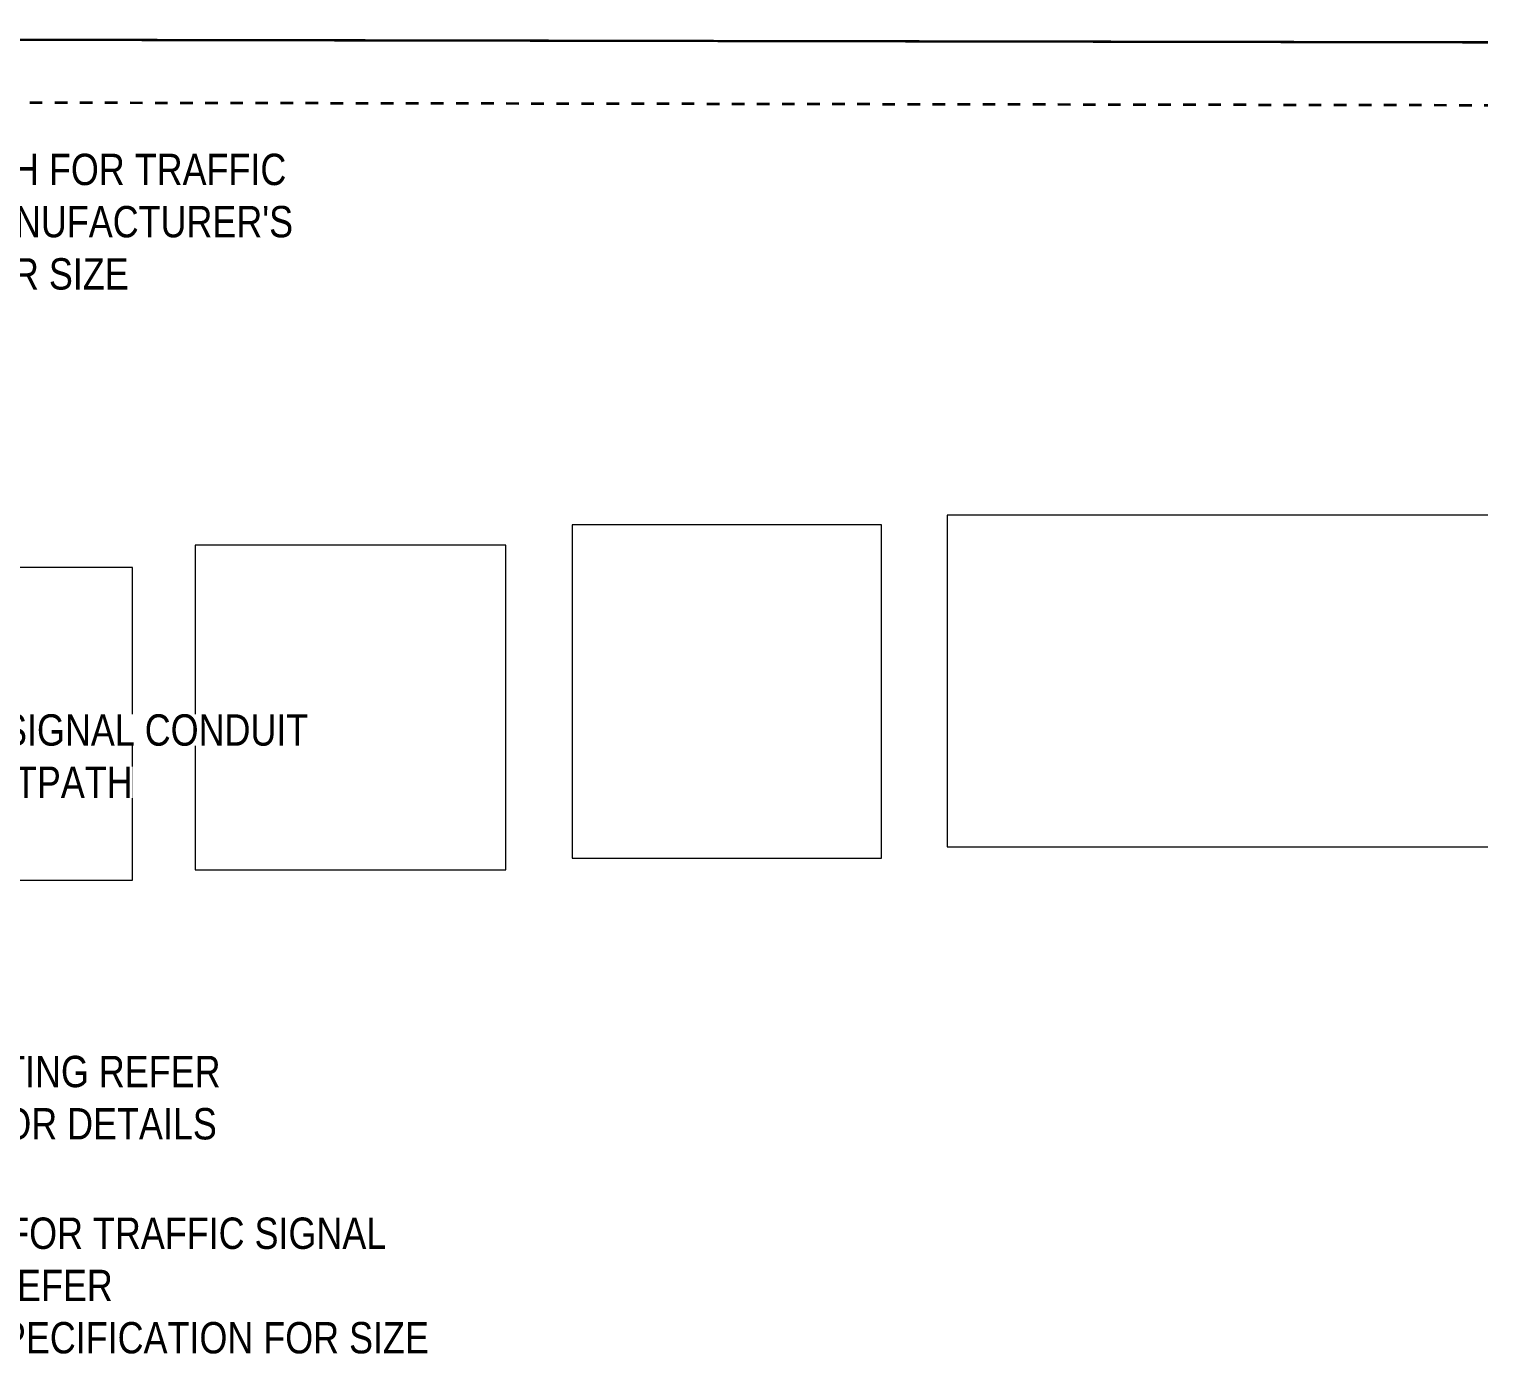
# Model space of a CAD drawing. Header units: metres. Extents: x -1161 to -1081, y 0 to 563.
# Drawn here: x -1103.13 to -1091.5, y 515.99 to 526.55 of the extents above; entities that cross this region are included whole.
import ezdxf

# ---------------------------------------------------------------- set-up
doc = ezdxf.new("R2010")
doc.units = ezdxf.units.M
doc.linetypes.add('ControlLine', pattern=[0.02, 0.0125, -0.0025, 0.0025, -0.0025])
for name, color, linetype, lineweight in [('A-DETL', 7, 'Continuous', 13), ('A-GENM', 7, 'Continuous', 35), ('G-ANNO-TEXT', 7, 'Continuous', 9)]:
    doc.layers.add(name, color=color, linetype=linetype, lineweight=lineweight)
doc.styles.add('Arial Narrow_2', font='ARIALN.TTF', dxfattribs={"height": 0.25})

# ---------------------------------------------------------------- blocks, each defined once
blk = doc.blocks.new('T2DPAA-T2D-PWA-RW-M2D-000001_ControlLines_rvt-1-DRG-2873121 - DECK SLAB GENERAL ARRANGEMENT PLAN')
at = {"layer": 'A-DETL', "color": 150, "linetype": 'ControlLine', "lineweight": 35, "true_color": 0x0080ff}
blk.add_line((-1107.13, 525.976), (-1091.502, 525.948), dxfattribs=at)
blk = doc.blocks.new('Top of Pavement - RL A - Top of Pavement - RL A-68818558-DRG-2873121 - DECK SLAB GENERAL ARRANGEMENT PLAN')
at = {"layer": 'A-GENM', "color": 253, "lineweight": 25, "true_color": 0xa3a3a3}
blk.add_open_spline([(113.314, 47.419), (113.361, 47.242), (113.457, 46.877), (113.603, 46.324), (113.752, 45.759), (113.901, 45.195), (114.05, 44.63), (114.199, 44.066), (114.348, 43.501), (114.472, 43.03), (114.571, 42.654), (114.671, 42.278), (114.795, 41.807), (114.944, 41.243), (115.093, 40.678), (115.242, 40.113), (115.391, 39.549), (115.54, 38.984), (115.689, 38.42), (115.838, 37.855), (115.987, 37.29), (116.135, 36.726), (116.284, 36.161), (116.433, 35.597), (116.582, 35.032), (116.731, 34.467), (116.88, 33.903), (117.029, 33.338), (117.178, 32.774), (117.327, 32.209), (117.476, 31.644), (117.625, 31.08), (117.774, 30.515), (117.923, 29.951), (118.072, 29.386), (118.221, 28.821), (118.37, 28.257), (118.519, 27.692), (118.668, 27.127), (118.817, 26.563), (118.966, 25.998), (119.115, 25.434), (119.264, 24.869), (119.413, 24.304), (119.562, 23.74), (119.711, 23.175), (119.835, 22.705), (119.934, 22.328), (120.009, 22.046), (120.083, 21.764), (120.183, 21.387), (120.307, 20.917), (120.456, 20.352), (120.605, 19.787), (120.754, 19.223), (120.903, 18.658), (121.052, 18.094), (121.201, 17.529), (121.35, 16.964), (121.499, 16.4), (121.648, 15.835), (121.797, 15.271), (121.946, 14.706), (122.095, 14.141), (122.244, 13.577), (122.393, 13.012), (122.542, 12.447), (122.691, 11.883), (122.84, 11.318), (122.989, 10.754), (123.138, 10.189), (123.286, 9.624), (123.435, 9.06), (123.56, 8.589), (123.659, 8.213), (123.758, 7.836), (123.882, 7.366), (124.031, 6.801), (124.18, 6.237), (124.329, 5.672), (124.478, 5.108), (124.627, 4.543), (124.776, 3.978), (124.9, 3.508), (125, 3.131), (125.099, 2.755), (125.223, 2.284), (125.372, 1.72), (125.521, 1.155), (125.67, 0.59), (125.819, 0.025), (125.968, -0.539), (126.117, -1.104), (126.266, -1.669), (126.415, -2.234), (126.564, -2.798), (126.713, -3.363), (126.862, -3.928), (127.011, -4.492), (127.16, -5.057), (127.309, -5.622), (127.458, -6.187), (127.607, -6.751), (127.756, -7.316), (127.905, -7.881), (128.054, -8.445), (128.203, -9.01), (128.331, -9.495), (128.409, -9.791), (128.438, -9.899)], degree=3, knots=[0.318789, 0.318789, 0.318789, 0.318789, 0.3225806, 0.3266129, 0.3306452, 0.3346774, 0.3387097, 0.3427419, 0.3467742, 0.3508065, 0.3528226, 0.3548387, 0.358871, 0.3629032, 0.3669355, 0.3709677, 0.375, 0.3790323, 0.3830645, 0.3870968, 0.391129, 0.3951613, 0.3991935, 0.4032258, 0.4072581, 0.4112903, 0.4153226, 0.4193548, 0.4233871, 0.4274194, 0.4314516, 0.4354839, 0.4395161, 0.4435484, 0.4475806, 0.4516129, 0.4556452, 0.4596774, 0.4637097, 0.4677419, 0.4717742, 0.4758065, 0.4798387, 0.483871, 0.4879032, 0.4919355, 0.4959677, 0.4979839, 0.5, 0.5020161, 0.5040323, 0.5080645, 0.5120968, 0.516129, 0.5201613, 0.5241935, 0.5282258, 0.5322581, 0.5362903, 0.5403226, 0.5443548, 0.5483871, 0.5524194, 0.5564516, 0.5604839, 0.5645161, 0.5685484, 0.5725806, 0.5766129, 0.5806452, 0.5846774, 0.5887097, 0.5927419, 0.5967742, 0.5987903, 0.6008065, 0.6048387, 0.608871, 0.6129032, 0.6169355, 0.6209677, 0.625, 0.6290323, 0.6330645, 0.6350806, 0.6370968, 0.641129, 0.6451613, 0.6491935, 0.6532258, 0.6572581, 0.6612903, 0.6653226, 0.6693548, 0.6733871, 0.6774194, 0.6814516, 0.6854839, 0.6895161, 0.6935484, 0.6975806, 0.7016129, 0.7056452, 0.7096774, 0.7137097, 0.7177419, 0.7217742, 0.7258065, 0.7281252, 0.7281252, 0.7281252, 0.7281252], dxfattribs=at)
at = {"layer": 'A-GENM', "color": 9, "lineweight": 25, "true_color": 0xbebebe}
for points in [[(125.521, 1.155), (125.472, 1.343), (125.372, 1.72), (125.273, 2.096), (125.223, 2.284)], [(125.67, 0.59), (125.621, 0.778), (125.571, 0.967), (125.521, 1.155)], [(125.718, 0.408), (125.702, 0.469), (125.686, 0.529), (125.67, 0.59)], [(126.564, -2.798), (126.515, -2.61), (126.415, -2.234), (126.316, -1.857), (126.266, -1.669)], [(126.713, -3.363), (126.664, -3.175), (126.614, -2.987), (126.564, -2.798)], [(127.16, -5.057), (127.128, -4.933), (127.095, -4.808), (127.062, -4.683)], [(128.054, -8.445), (128.025, -8.333), (127.995, -8.221), (127.965, -8.108)]]:
    blk.add_open_spline(points, degree=3, dxfattribs=at)
at = {"layer": 'A-GENM', "color": 254, "lineweight": 25, "true_color": 0xd1d1d1}
for points, knots in [([(125.968, -0.539), (125.919, -0.351), (125.835, -0.035), (125.752, 0.28), (125.718, 0.408)], [-0.661290323, -0.661290323, -0.661290323, -0.661290323, -0.657258065, -0.654525703, -0.654525703, -0.654525703, -0.654525703]), ([(127.062, -4.683), (127.045, -4.62), (126.978, -4.368), (126.862, -3.928), (126.763, -3.551), (126.713, -3.363)], [-0.690880193, -0.690880193, -0.690880193, -0.690880193, -0.689516129, -0.685483871, -0.681451613, -0.681451613, -0.681451613, -0.681451613])]:
    blk.add_open_spline(points, degree=3, knots=knots, dxfattribs=at)
for points in [[(126.075, -0.943), (126.039, -0.809), (126.004, -0.674), (125.968, -0.539)], [(126.266, -1.669), (126.233, -1.542), (126.2, -1.416), (126.166, -1.289)], [(127.458, -6.187), (127.409, -5.998), (127.309, -5.622), (127.21, -5.245), (127.16, -5.057)], [(127.51, -6.381), (127.493, -6.316), (127.475, -6.251), (127.458, -6.187)], [(127.905, -7.881), (127.856, -7.692), (127.806, -7.504), (127.756, -7.316)], [(127.965, -8.108), (127.945, -8.032), (127.925, -7.956), (127.905, -7.881)], [(128.352, -9.575), (128.303, -9.386), (128.203, -9.01), (128.104, -8.633), (128.054, -8.445)], [(128.438, -9.899), (128.409, -9.791), (128.381, -9.683), (128.352, -9.575)]]:
    blk.add_open_spline(points, degree=3, dxfattribs=at)
at = {"layer": 'A-GENM', "color": 9, "lineweight": 25, "true_color": 0xbebebe}
for points, knots in [([(126.166, -1.289), (126.15, -1.227), (126.119, -1.112), (126.089, -0.997), (126.075, -0.943)], [-0.666643871, -0.666643871, -0.666643871, -0.666643871, -0.665322581, -0.6641745, -0.6641745, -0.6641745, -0.6641745]), ([(127.756, -7.316), (127.707, -7.128), (127.624, -6.816), (127.542, -6.504), (127.51, -6.381)], [-0.709677419, -0.709677419, -0.709677419, -0.709677419, -0.705645161, -0.702998368, -0.702998368, -0.702998368, -0.702998368])]:
    blk.add_open_spline(points, degree=3, knots=knots, dxfattribs=at)
blk = doc.blocks.new('T2DPAA-T2D-C3S-RS-M3D-100334_rvt-1-DRG-2873121 - DECK SLAB GENERAL ARRANGEMENT PLAN')
at = {"layer": 'A-GENM', "color": 253, "lineweight": 25, "true_color": 0xa3a3a3}
blk.add_open_spline([(-1119.711, 526.498), (-1119.516, 526.498), (-1119.126, 526.497), (-1118.541, 526.496), (-1117.956, 526.495), (-1117.371, 526.494), (-1116.787, 526.493), (-1116.202, 526.492), (-1115.617, 526.491), (-1115.032, 526.49), (-1114.447, 526.489), (-1113.862, 526.488), (-1113.277, 526.487), (-1112.692, 526.486), (-1112.107, 526.485), (-1111.522, 526.484), (-1110.937, 526.483), (-1110.449, 526.482), (-1110.059, 526.481), (-1109.669, 526.48), (-1109.182, 526.48), (-1108.597, 526.479), (-1108.012, 526.478), (-1107.427, 526.477), (-1106.842, 526.475), (-1106.257, 526.474), (-1105.672, 526.473), (-1105.185, 526.473), (-1104.795, 526.472), (-1104.405, 526.471), (-1103.917, 526.47), (-1103.332, 526.469), (-1102.747, 526.468), (-1102.162, 526.467), (-1101.577, 526.466), (-1100.992, 526.465), (-1100.406, 526.464), (-1099.821, 526.463), (-1099.236, 526.462), (-1098.651, 526.461), (-1098.066, 526.46), (-1097.481, 526.459), (-1096.896, 526.458), (-1096.311, 526.457), (-1095.726, 526.456), (-1095.141, 526.455), (-1094.556, 526.454), (-1093.971, 526.453), (-1093.386, 526.452), (-1092.801, 526.451), (-1092.216, 526.449), (-1091.783, 526.449), (-1091.545, 526.448), (-1091.502, 526.448)], degree=3, knots=[0, 0, 0, 0, 0.0131579, 0.0263158, 0.0394737, 0.0526316, 0.0657895, 0.0789474, 0.0921053, 0.1052632, 0.1184211, 0.1315789, 0.1447368, 0.1578947, 0.1710526, 0.1842105, 0.1973684, 0.2105263, 0.2171053, 0.2236842, 0.2368421, 0.25, 0.2631579, 0.2763158, 0.2894737, 0.3026316, 0.3157895, 0.3289474, 0.3355263, 0.3421053, 0.3552632, 0.3684211, 0.3815789, 0.3947368, 0.4078947, 0.4210526, 0.4342105, 0.4473684, 0.4605263, 0.4736842, 0.4868421, 0.5, 0.5131579, 0.5263158, 0.5394737, 0.5526316, 0.5657895, 0.5789474, 0.5921053, 0.6052632, 0.6184211, 0.6315789, 0.6344796, 0.6344796, 0.6344796, 0.6344796], dxfattribs=at)
at = {"layer": 'A-GENM', "color": 9, "lineweight": 25, "true_color": 0xbebebe}
for points in [[(-1102.681, 526.468), (-1102.875, 526.468), (-1103.07, 526.469), (-1103.264, 526.469)], [(-1102.162, 526.467), (-1102.335, 526.467), (-1102.508, 526.468), (-1102.681, 526.468)], [(-1100.406, 526.464), (-1100.581, 526.464), (-1100.755, 526.465), (-1100.93, 526.465)], [(-1099.821, 526.463), (-1099.996, 526.463), (-1100.171, 526.464), (-1100.346, 526.464)], [(-1099.179, 526.462), (-1099.373, 526.462), (-1099.568, 526.463), (-1099.762, 526.463)], [(-1098.595, 526.461), (-1098.79, 526.461), (-1098.984, 526.461), (-1099.179, 526.462)], [(-1098.262, 526.46), (-1098.373, 526.46), (-1098.484, 526.461), (-1098.595, 526.461)], [(-1096.51, 526.457), (-1096.621, 526.457), (-1096.733, 526.457), (-1096.844, 526.458)], [(-1094.509, 526.454), (-1094.704, 526.454), (-1094.898, 526.454), (-1095.093, 526.455)], [(-1094.173, 526.453), (-1094.285, 526.453), (-1094.397, 526.453), (-1094.509, 526.454)], [(-1093.342, 526.451), (-1093.346, 526.451), (-1093.35, 526.451), (-1093.354, 526.451)], [(-1093.005, 526.451), (-1093.118, 526.451), (-1093.23, 526.451), (-1093.342, 526.451)], [(-1091.502, 526.448), (-1091.531, 526.448), (-1091.561, 526.448), (-1091.591, 526.448)]]:
    blk.add_open_spline(points, degree=3, dxfattribs=at)
at = {"layer": 'A-GENM', "color": 254, "lineweight": 25, "true_color": 0xd1d1d1}
for points in [[(-1102.097, 526.467), (-1102.119, 526.467), (-1102.14, 526.467), (-1102.162, 526.467)], [(-1101.513, 526.466), (-1101.708, 526.466), (-1101.902, 526.467), (-1102.097, 526.467)], [(-1100.93, 526.465), (-1101.124, 526.465), (-1101.319, 526.466), (-1101.513, 526.466)], [(-1100.346, 526.464), (-1100.366, 526.464), (-1100.386, 526.464), (-1100.406, 526.464)], [(-1099.762, 526.463), (-1099.782, 526.463), (-1099.802, 526.463), (-1099.821, 526.463)], [(-1098.011, 526.46), (-1098.095, 526.46), (-1098.178, 526.46), (-1098.262, 526.46)], [(-1097.428, 526.459), (-1097.622, 526.459), (-1097.817, 526.459), (-1098.011, 526.46)], [(-1096.844, 526.458), (-1097.039, 526.458), (-1097.233, 526.458), (-1097.428, 526.459)], [(-1096.26, 526.457), (-1096.343, 526.457), (-1096.427, 526.457), (-1096.51, 526.457)], [(-1095.677, 526.456), (-1095.871, 526.456), (-1096.066, 526.456), (-1096.26, 526.457)], [(-1095.093, 526.455), (-1095.288, 526.455), (-1095.482, 526.455), (-1095.677, 526.456)], [(-1093.926, 526.453), (-1094.008, 526.453), (-1094.091, 526.453), (-1094.173, 526.453)], [(-1093.354, 526.451), (-1093.545, 526.452), (-1093.735, 526.452), (-1093.926, 526.453)], [(-1092.758, 526.45), (-1092.841, 526.451), (-1092.923, 526.451), (-1093.005, 526.451)], [(-1092.175, 526.449), (-1092.369, 526.45), (-1092.564, 526.45), (-1092.758, 526.45)], [(-1091.591, 526.448), (-1091.786, 526.449), (-1091.98, 526.449), (-1092.175, 526.449)]]:
    blk.add_open_spline(points, degree=3, dxfattribs=at)
at = {"layer": 'A-GENM', "color": 253, "lineweight": 25, "true_color": 0xa3a3a3, "rotation": 75.11694444444437}
blk.add_blockref('Top of Pavement - RL A - Top of Pavement - RL A-68818558-DRG-2873121 - DECK SLAB GENERAL ARRANGEMENT PLAN', (-1134.058, 404.862), dxfattribs=at)

msp = doc.modelspace()

# ---------------------------------------------------------------- linework, layer by layer
at = {"layer": 'A-DETL', "color": 7, "lineweight": 9, "true_color": 0xffffff}
for p, q in [((-1091.5016, 522.6776), (-1095.8129, 522.6776)), ((-1095.8129, 522.6776), (-1095.8129, 520.0312)), ((-1096.3379, 522.6012), (-1098.8029, 522.6012)), ((-1098.8029, 522.6012), (-1098.8029, 519.9412)), ((-1096.3379, 519.9412), (-1096.3379, 522.6012)), ((-1099.3329, 522.4368), (-1101.8116, 522.4368)), ((-1101.8116, 522.4368), (-1101.8116, 519.8468)), ((-1099.3329, 519.8468), (-1099.3329, 522.4368)), ((-1102.3094, 522.2594), (-1104.8196, 522.2594)), ((-1102.3094, 519.7668), (-1102.3094, 522.2594)), ((-1095.8129, 520.0312), (-1091.5016, 520.0312)), ((-1098.8029, 519.9412), (-1096.3379, 519.9412)), ((-1104.8196, 519.7668), (-1102.3094, 519.7668)), ((-1101.8116, 519.8468), (-1099.3329, 519.8468))]:
    msp.add_line(p, q, dxfattribs=at)

# ---------------------------------------------------------------- block references
at = {"lineweight": 5}
for name in ['T2DPAA-T2D-C3S-RS-M3D-100334_rvt-1-DRG-2873121 - DECK SLAB GENERAL ARRANGEMENT PLAN', 'T2DPAA-T2D-PWA-RW-M2D-000001_ControlLines_rvt-1-DRG-2873121 - DECK SLAB GENERAL ARRANGEMENT PLAN']:
    msp.add_blockref(name, (0, 0), dxfattribs=at)

# ---------------------------------------------------------------- next in the draw order: texts
at = {"layer": 'G-ANNO-TEXT', "char_height": 0.25, "attachment_point": 1, "style": 'Arial Narrow_2', "bg_fill": 3, "box_fill_scale": 1, "bg_fill_color": 256, "bg_fill_true_color": 13158600, "bg_fill_transparency": 0}
for s, insert in [('P2 PIT IN FOOTPATH FOR TRAFFIC ', (-1105.9363, 525.56)), ("SIGNAL. REFER MANUFACTURER'S ", (-1105.9363, 525.1433)), ('SPECIFICATION FOR SIZE', (-1105.9363, 524.7266)), ('1X50 DIA TRAFFIC SIGNAL CONDUIT', (-1105.9363, 521.0885)), ('EMBEDDED IN FOOTPATH', (-1105.9363, 520.6718)), ('DRAIN PIT WITH GRATING REFER ', (-1106.2692, 518.3643)), ('SHEET No. 2873252 FOR DETAILS', (-1106.2692, 517.9476)), ('P4 PIT IN FOOTPATH FOR TRAFFIC SIGNAL ', (-1106.2692, 517.0743)), ('COMMUNICATIONS. REFER ', (-1106.2692, 516.6576)), ("MANUFACTURER'S SPECIFICATION FOR SIZE ", (-1106.2692, 516.2409))]:
    msp.add_mtext(s, dxfattribs=dict(at, insert=insert))

doc.saveas('drawing.dxf')
